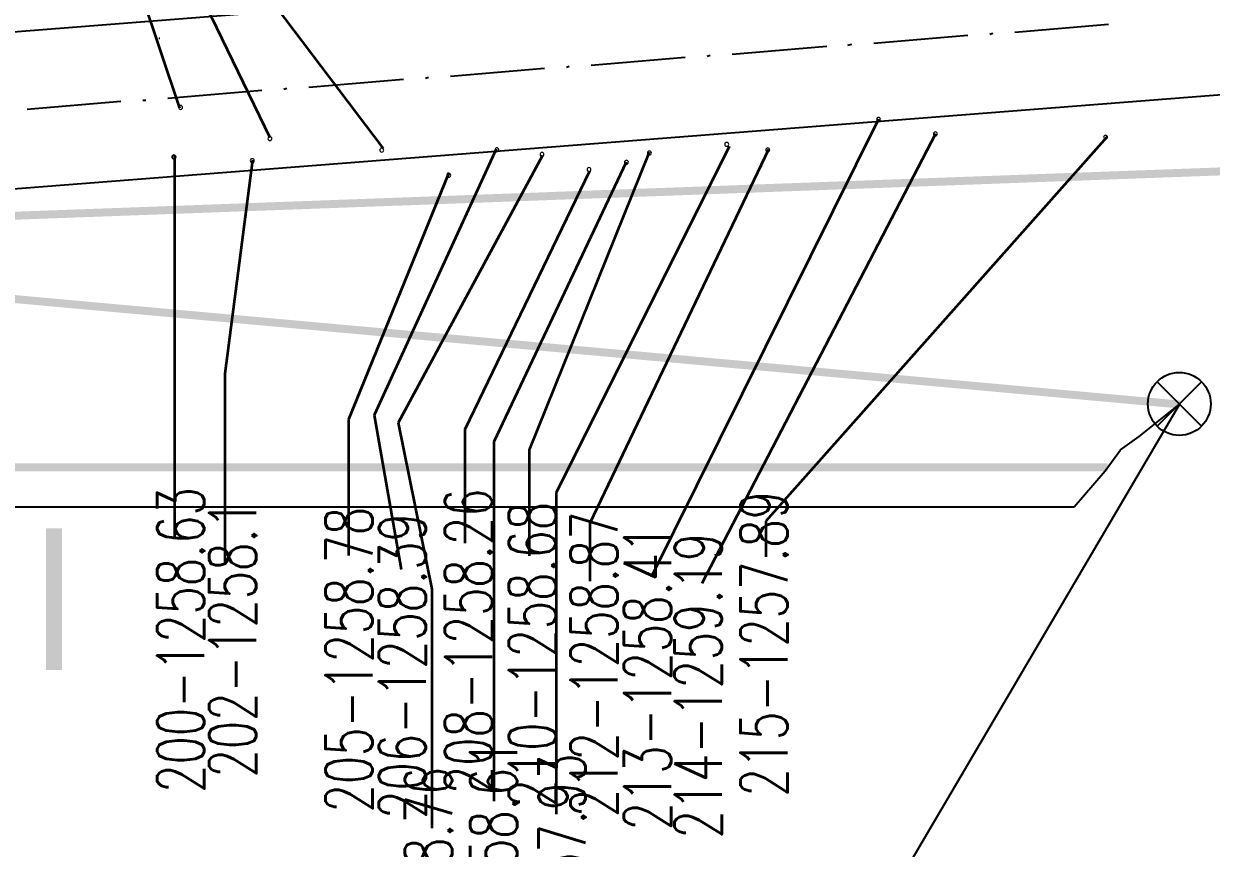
# Model space of a CAD drawing. Header units: millimetres. Extents: x 6156 to 7119, y 3162 to 3647.
# Drawn here: x 6738.4 to 6813.9, y 3503.8 to 3556.2 of the extents above; entities that cross this region are included whole.
import ezdxf
from ezdxf.enums import TextEntityAlignment as Align

# ---------------------------------------------------------------- set-up
doc = ezdxf.new("R2010")
doc.units = ezdxf.units.MM
doc.layers.add('图层1', color=7, linetype='Continuous')
doc.layers.add('点图2', color=30, linetype='Continuous', lineweight=5)
doc.layers.add('线段', color=130, linetype='Continuous', lineweight=35)
doc.styles.add('HBtxt', font='txt', dxfattribs={"width": 0.7, "bigfont": 'HZTXT'})

msp = doc.modelspace()

# ---------------------------------------------------------------- linework, layer by layer
for p, q in [((6813.237, 3533.456), (6810.409, 3530.627)), ((6810.409, 3533.456), (6813.237, 3530.627))]:
    msp.add_line(p, q)
msp.add_circle((6811.822, 3532.042), 2)
at = {"layer": '图层1', "lineweight": -3}
for p, q in [((6697.415, 3552.549), (6840.631, 3563.819)), ((6801.358, 3555.692), (6807.327, 3556.2)), ((6746.942, 3555.311), (6747.006, 3555.311)), ((6792.405, 3554.993), (6798.374, 3555.501)), ((6799.771, 3555.565), (6799.961, 3555.628)), ((6783.389, 3554.295), (6789.421, 3554.803)), ((6790.754, 3554.866), (6791.008, 3554.93)), ((6696.209, 3542.484), (6841.012, 3553.787)), ((6774.436, 3553.596), (6780.405, 3554.104)), ((6781.802, 3554.168), (6781.992, 3554.231)), ((6765.483, 3552.898), (6771.452, 3553.406)), ((6772.849, 3553.469), (6773.039, 3553.533)), ((6756.467, 3552.199), (6762.499, 3552.707)), ((6763.896, 3552.771), (6764.086, 3552.834)), ((6747.514, 3551.501), (6753.482, 3552.009)), ((6754.879, 3552.072), (6755.07, 3552.136)), ((6738.561, 3550.802), (6744.529, 3551.31)), ((6745.926, 3551.374), (6746.117, 3551.374)), ((6789.955, 3494.796), (6811.835, 3532.008)), ((6809.264, 3529.976), (6811.803, 3532.008)), ((6808.089, 3529.118), (6809.264, 3529.976)), ((6807.105, 3527.785), (6808.089, 3529.118)), ((6805.136, 3525.499), (6807.105, 3527.785)), ((6554.386, 3525.499), (6805.136, 3525.499))]:
    msp.add_line(p, q, dxfattribs=at)
at = {"layer": '图层1', "transparency": 33554559}
for points in [[(6696.209, 3542.738), (6696.209, 3542.23), (6841.234, 3548.072)], [(6696.209, 3542.23), (6841.234, 3548.072), (6841.234, 3547.564)], [(6811.835, 3532.262), (6696.082, 3542.23), (6696.145, 3542.738)], [(6811.835, 3531.754), (6811.835, 3532.262), (6696.082, 3542.23)], [(6807.263, 3527.753), (6807.263, 3528.261), (6155.921, 3527.753)], [(6807.263, 3528.261), (6155.921, 3527.753), (6155.921, 3528.261)], [(6740.783, 3524.134), (6739.767, 3524.134), (6740.783, 3515.118)], [(6739.767, 3524.134), (6740.783, 3515.118), (6739.767, 3515.118)]]:
    msp.add_solid(points, dxfattribs=at)
at = {"layer": '点图2'}
for centre, start, end in [((6748.324, 3550.901), 0, 180), ((6748.324, 3550.901), 180, 0), ((6792.696, 3550.146), 0, 180), ((6792.696, 3550.146), 180, 0), ((6796.313, 3549.22), 0, 180), ((6754.003, 3548.92), 0, 180), ((6754.003, 3548.92), 180, 0), ((6783.046, 3548.553), 0, 180), ((6783.046, 3548.553), 180, 0), ((6796.313, 3549.22), 180, 0), ((6807.13, 3549.01), 0, 180), ((6807.13, 3549.01), 180, 0), ((6747.892, 3547.753), 0, 180), ((6747.892, 3547.753), 180, 0), ((6747.908, 3547.744), 0, 180), ((6747.908, 3547.744), 180, 0), ((6761.114, 3548.187), 0, 180), ((6761.114, 3548.187), 180, 0), ((6768.433, 3548.208), 0, 180), ((6768.433, 3548.208), 180, 0), ((6771.301, 3547.91), 0, 180), ((6771.301, 3547.91), 180, 0), ((6778.13, 3548.003), 0, 180), ((6778.13, 3548.003), 180, 0), ((6785.658, 3548.199), 0, 180), ((6785.658, 3548.199), 180, 0), ((6752.882, 3547.518), 0, 180), ((6752.882, 3547.518), 180, 0), ((6774.289, 3546.952), 0, 180), ((6776.672, 3547.415), 0, 180), ((6776.672, 3547.415), 180, 0), ((6765.37, 3546.587), 0, 180), ((6765.37, 3546.587), 180, 0), ((6774.289, 3546.952), 180, 0)]:
    msp.add_arc(centre, 0.125, start, end, dxfattribs=at)
at = {"layer": '线段'}
for p, q in [((6748.274, 3550.854), (6743.156, 3566.199)), ((6754.015, 3548.963), (6745.687, 3566.2)), ((6761.215, 3548.283), (6747.945, 3565.861)), ((6792.696, 3550.146), (6778.234, 3521.031)), ((6796.313, 3549.22), (6781.455, 3520.621)), ((6807.223, 3549.008), (6785.542, 3524.581)), ((6747.932, 3547.825), (6747.932, 3523.431)), ((6768.382, 3548.242), (6760.637, 3531.334)), ((6771.328, 3547.854), (6762.164, 3530.836)), ((6778.122, 3548.048), (6770.478, 3529.133)), ((6783.209, 3548.418), (6772.206, 3526.377)), ((6785.697, 3548.225), (6774.343, 3524.448)), ((6752.889, 3547.55), (6751.13, 3533.959)), ((6776.66, 3547.417), (6768.23, 3529.636)), ((6765.383, 3546.743), (6758.989, 3531.052)), ((6774.327, 3546.842), (6766.398, 3530.409)), ((6751.13, 3533.959), (6751.13, 3521.894)), ((6760.637, 3531.334), (6762.337, 3521.515)), ((6758.989, 3531.052), (6758.989, 3522.402)), ((6762.164, 3530.836), (6764.295, 3520.251)), ((6766.398, 3530.409), (6766.398, 3523.185)), ((6768.23, 3529.636), (6768.23, 3506.777)), ((6770.478, 3529.133), (6770.478, 3522.383)), ((6772.206, 3526.377), (6772.206, 3505.943)), ((6774.343, 3524.448), (6774.343, 3520.759)), ((6785.542, 3524.581), (6785.542, 3522.315)), ((6764.295, 3520.251), (6764.295, 3505.054))]:
    msp.add_line(p, q, dxfattribs=at)

# ---------------------------------------------------------------- texts
at = {"layer": '点图2', "style": 'HBtxt', "width": 0.7}
for s, p in [('200-1258.63', (6748.333, 3507.308)), ('208-1258.26', (6766.628, 3507.22)), ('215-1257.89', (6785.415, 3507.064)), ('202-1258.1', (6751.634, 3508.279)), ('205-1258.78', (6759.029, 3506.053)), ('210-1258.68', (6770.686, 3506.375)), ('206-1258.39', (6762.423, 3505.649)), ('212-1258.87', (6774.609, 3505.759)), ('213-1258.41', (6778.009, 3504.916)), ('214-1259.19', (6781.227, 3504.399)), ('209-1258.61', (6768.224, 3491.249)), ('211-1257.93', (6772.574, 3490.363)), ('207-1258.76', (6764.091, 3489.515))]:
    msp.add_text(s, height=3, rotation=90, dxfattribs=at).set_placement(p, align=Align.MIDDLE_LEFT)

doc.saveas('drawing.dxf')
